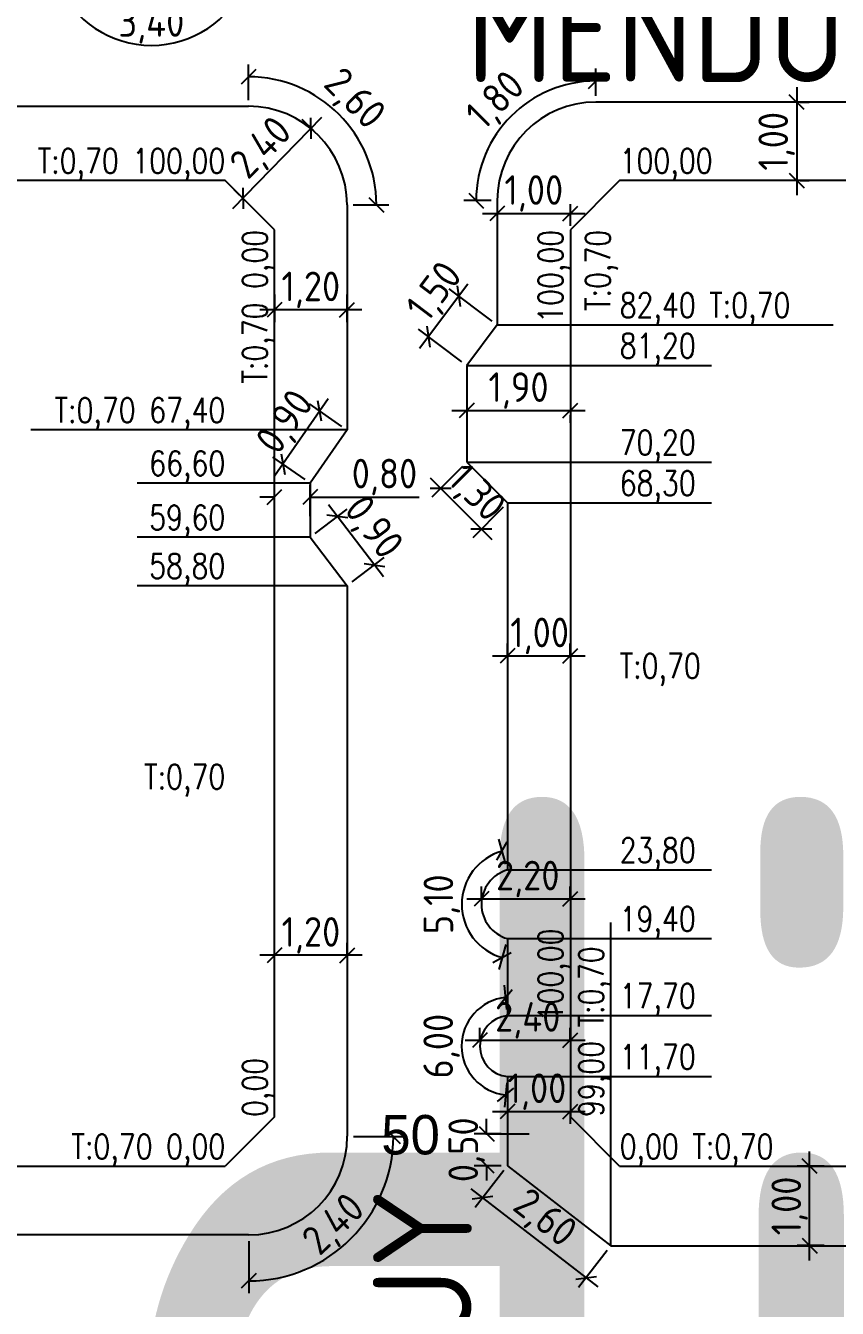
# Model space of a CAD drawing. Extents: x -48 to 13651, y -112 to 3468.
# Drawn here: x 2367 to 2449.3, y 1094.7 to 1224.9 of the extents above; entities that cross this region are included whole.
import ezdxf
from ezdxf.enums import TextEntityAlignment as Align

# ---------------------------------------------------------------- set-up
doc = ezdxf.new("R2010")
doc.units = 0
doc.header["$LTSCALE"] = 6
doc.header["$MEASUREMENT"] = 0
doc.linetypes.add('DOT2', pattern=[3.175, 0, -3.175])
doc.layers.get('0').update_dxf_attribs({"linetype": 'CONTINUOUS'})
doc.layers.get('DEFPOINTS').update_dxf_attribs({"linetype": 'CONTINUOUS'})
for name, color, linetype in [('50', 41, 'CONTINUOUS'), ('A50', 40, 'CONTINUOUS'), ('CAS', 7, 'CONTINUOUS'), ('COTA', 2, 'CONTINUOUS'), ('MANZANAS', 7, 'CONTINUOUS'), ('NUMCASA', 12, 'CONTINUOUS'), ('PROGRESIVA', 60, 'CONTINUOUS'), ('RADIO', 4, 'DOT2')]:
    doc.layers.add(name, color=color, linetype=linetype)
doc.layers.add('ATENCION', color=7, linetype='CONTINUOUS', plot=False)
doc.styles.add('ABADIMTCONDE', font='isocp.shx')
doc.styles.add('GEOSLAB703LTBT', font='isocp.shx', dxfattribs={"width": 0.9, "height": 8})
doc.styles.add('GOTHICE', font='GOTHICE.shx', dxfattribs={"height": 0.6})
doc.styles.add('ROMANS', font='romans.shx', dxfattribs={"width": 0.8, "height": 2.5})
doc.dimstyles.new('COTA02', dxfattribs={"dimtxt": 3, "dimasz": 1.5, "dimexe": 1.25, "dimexo": 0.625, "dimgap": 0.3, "dimtad": 1, "dimtoh": 1, "dimdsep": 46, "dimlunit": 6, "dimtxsty": 'ABADIMTCONDE', "dimblk1": 'OBLIQUE', "dimblk2": 'OBLIQUE', "dimsah": 1, "dimcen": 2.5, "dimdle": 1.5, "dimclrd": 60, "dimclre": 60, "dimclrt": 256, "dimadec": 0, "dimazin": 0, "dimtfac": 1, "dimtix": 1, "dimtofl": 0, "dimtmove": 0, "dimatfit": 0, "dimldrblk": 'OBLIQUE', "dimfxl": 1, "dimtolj": 1, "dimtzin": 0, "dimarcsym": 0})

# ---------------------------------------------------------------- blocks, each defined once
blk = doc.blocks.new('_OBLIQUE')
at = {"color": 0, "linetype": 'ByBlock'}
blk.add_line((-0.5, -0.5), (0.5, 0.5), dxfattribs=at)
blk = doc.blocks.new('*D75')
at = {"layer": 'COTA', "color": 60, "lineweight": -2, "transparency": 16777216}
for p, q in [((2373.87, 1230.72), (2369.07, 1228.69)), ((2385.61, 1230.72), (2390.41, 1228.69))]:
    blk.add_line(p, q, dxfattribs=at)
blk.add_arc((2379.74, 1233.19), 10.33, 202.8659, 337.1341, dxfattribs=at)
at = {"layer": 'DEFPOINTS', "color": 0, "transparency": 16777216}
for p in [(2379.74, 1233.19), (2374.44, 1230.96), (2385.04, 1230.96), (2375.81, 1223.64)]:
    blk.add_point(p, dxfattribs=at)
at = {"layer": 'COTA', "color": 60, "lineweight": -2, "transparency": 16777216, "xscale": 1.5, "yscale": 1.5, "zscale": 1.5}
for p, rotation in [((2370.23, 1229.18), 112.8659083356686), ((2389.26, 1229.18), 67.13409166433141)]:
    blk.add_blockref('_OBLIQUE', p, dxfattribs=dict(at, rotation=rotation))
at = {"layer": 'COTA', "transparency": 16777216, "insert": (2379.74, 1224.89), "char_height": 3, "attachment_point": 5, "style": 'ABADIMTCONDE'}
blk.add_mtext('\\A1;3,40', dxfattribs=at)
blk = doc.blocks.new('*D107')
at = {"layer": 'COTA', "color": 60, "lineweight": -2, "transparency": 16777216}
for p, q in [((2396.98, 1215.53), (2387.97, 1206.27)), ((2396.21, 1214.19), (2395.04, 1215.33)), ((2389.29, 1207.08), (2388.12, 1208.21))]:
    blk.add_line(p, q, dxfattribs=at)
at = {"layer": 'DEFPOINTS', "color": 0, "transparency": 16777216}
for p in [(2396.65, 1213.76), (2389.02, 1207.34), (2389.73, 1206.65)]:
    blk.add_point(p, dxfattribs=at)
at = {"layer": 'COTA', "color": 60, "lineweight": -2, "transparency": 16777216, "xscale": 1.5, "yscale": 1.5, "zscale": 1.5}
for p, rotation in [((2395.94, 1214.45), 45.7836753056698), ((2389.02, 1207.34), 225.7836753056698)]:
    blk.add_blockref('_OBLIQUE', p, dxfattribs=dict(at, rotation=rotation))
at = {"layer": 'COTA', "transparency": 16777216, "insert": (2391.03, 1212.31), "char_height": 3, "attachment_point": 5, "rotation": 45.7837, "style": 'ABADIMTCONDE'}
blk.add_mtext('\\A1;2,40', dxfattribs=at)
blk = doc.blocks.new('*D108')
at = {"layer": 'COTA', "color": 60, "lineweight": -2, "transparency": 16777216}
for p, q in [((2389.58, 1217.31), (2389.58, 1220.91)), ((2400.21, 1206.69), (2403.81, 1206.69))]:
    blk.add_line(p, q, dxfattribs=at)
blk.add_arc((2389.58, 1206.69), 12.98, 0, 90, dxfattribs=at)
at = {"layer": 'DEFPOINTS', "color": 0, "transparency": 16777216}
for p in [(2389.58, 1216.69), (2400.82, 1213.17), (2389.58, 1206.69), (2399.58, 1206.69)]:
    blk.add_point(p, dxfattribs=at)
at = {"layer": 'COTA', "color": 60, "lineweight": -2, "transparency": 16777216, "xscale": 1.5, "yscale": 1.5, "zscale": 1.5}
for p, rotation in [((2389.58, 1219.66), 179.9999999999986), ((2402.56, 1206.69), 270.0000000000018)]:
    blk.add_blockref('_OBLIQUE', p, dxfattribs=dict(at, rotation=rotation))
at = {"layer": 'COTA', "transparency": 16777216, "insert": (2400.19, 1217.29), "char_height": 3, "attachment_point": 5, "rotation": 315, "style": 'ABADIMTCONDE'}
blk.add_mtext('\\A1;2,60', dxfattribs=at)
blk = doc.blocks.new('*D109')
at = {"layer": 'COTA', "color": 60, "lineweight": -2, "transparency": 16777216}
for p, q in [((2392.23, 1197.58), (2392.23, 1194.78)), ((2399.58, 1197.58), (2399.58, 1194.78)), ((2401.08, 1196.03), (2390.73, 1196.03))]:
    blk.add_line(p, q, dxfattribs=at)
at = {"layer": 'DEFPOINTS', "color": 0, "transparency": 16777216}
for p in [(2392.23, 1198.2), (2399.58, 1198.2), (2392.23, 1196.03)]:
    blk.add_point(p, dxfattribs=at)
at = {"layer": 'COTA', "color": 60, "lineweight": -2, "transparency": 16777216, "xscale": 1.5, "yscale": 1.5, "zscale": 1.5, "rotation": 180}
blk.add_blockref('_OBLIQUE', (2392.23, 1196.03), dxfattribs=at)
at = {"layer": 'COTA', "color": 60, "lineweight": -2, "transparency": 16777216, "xscale": 1.5, "yscale": 1.5, "zscale": 1.5}
blk.add_blockref('_OBLIQUE', (2399.58, 1196.03), dxfattribs=at)
at = {"layer": 'COTA', "transparency": 16777216, "insert": (2395.91, 1198.06), "char_height": 3, "attachment_point": 5, "style": 'ABADIMTCONDE'}
blk.add_mtext('\\A1;1,20', dxfattribs=at)
blk = doc.blocks.new('*D110')
at = {"layer": 'COTA', "color": 60, "lineweight": -2, "transparency": 16777216}
for p, q in [((2392.23, 1130.45), (2392.23, 1131.8)), ((2399.61, 1130.45), (2399.61, 1131.8)), ((2401.11, 1130.55), (2390.73, 1130.55))]:
    blk.add_line(p, q, dxfattribs=at)
at = {"layer": 'DEFPOINTS', "color": 0, "transparency": 16777216}
for p in [(2392.23, 1130.55), (2392.23, 1129.83), (2399.61, 1129.83)]:
    blk.add_point(p, dxfattribs=at)
at = {"layer": 'COTA', "color": 60, "lineweight": -2, "transparency": 16777216, "xscale": 1.5, "yscale": 1.5, "zscale": 1.5, "rotation": 180}
blk.add_blockref('_OBLIQUE', (2392.23, 1130.55), dxfattribs=at)
at = {"layer": 'COTA', "color": 60, "lineweight": -2, "transparency": 16777216, "xscale": 1.5, "yscale": 1.5, "zscale": 1.5}
blk.add_blockref('_OBLIQUE', (2399.61, 1130.55), dxfattribs=at)
at = {"layer": 'COTA', "transparency": 16777216, "insert": (2395.92, 1132.57), "char_height": 3, "attachment_point": 5, "style": 'ABADIMTCONDE'}
blk.add_mtext('\\A1;1,20', dxfattribs=at)
blk = doc.blocks.new('*D111')
at = {"layer": 'COTA', "color": 60, "lineweight": -2, "transparency": 16777216}
for p, q in [((2392.23, 1175.1), (2392.23, 1178.29)), ((2395.85, 1175.1), (2395.85, 1178.29)), ((2392.23, 1177.04), (2390.73, 1177.04)), ((2395.85, 1177.04), (2406.9, 1177.04))]:
    blk.add_line(p, q, dxfattribs=at)
at = {"layer": 'DEFPOINTS', "color": 0, "transparency": 16777216}
for p in [(2392.23, 1177.04), (2392.23, 1174.48), (2395.85, 1174.48)]:
    blk.add_point(p, dxfattribs=at)
at = {"layer": 'COTA', "color": 60, "lineweight": -2, "transparency": 16777216, "xscale": 1.5, "yscale": 1.5, "zscale": 1.5}
blk.add_blockref('_OBLIQUE', (2392.23, 1177.04), dxfattribs=at)
at = {"layer": 'COTA', "color": 60, "lineweight": -2, "transparency": 16777216, "xscale": 1.5, "yscale": 1.5, "zscale": 1.5, "rotation": 180}
blk.add_blockref('_OBLIQUE', (2395.85, 1177.04), dxfattribs=at)
at = {"layer": 'COTA', "transparency": 16777216, "insert": (2403.38, 1179.07), "char_height": 3, "attachment_point": 5, "style": 'ABADIMTCONDE'}
blk.add_mtext('\\A1;0,80', dxfattribs=at)
blk = doc.blocks.new('*D112')
at = {"layer": 'COTA', "color": 60, "lineweight": -2, "transparency": 16777216}
for p, q in [((2396.35, 1173.34), (2399.6, 1175.82)), ((2403.27, 1168.95), (2397.69, 1176.26)), ((2400.1, 1168.42), (2403.35, 1170.9))]:
    blk.add_line(p, q, dxfattribs=at)
at = {"layer": 'DEFPOINTS', "color": 0, "transparency": 16777216}
for p in [(2398.6, 1175.06), (2395.85, 1172.96), (2399.61, 1168.04)]:
    blk.add_point(p, dxfattribs=at)
at = {"layer": 'COTA', "color": 60, "lineweight": -2, "transparency": 16777216, "xscale": 1.5, "yscale": 1.5, "zscale": 1.5}
for p, rotation in [((2398.6, 1175.06), 127.347426434342), ((2402.36, 1170.14), 307.347426434342)]:
    blk.add_blockref('_OBLIQUE', p, dxfattribs=dict(at, rotation=rotation))
at = {"layer": 'COTA', "transparency": 16777216, "insert": (2402.09, 1173.83), "char_height": 3, "attachment_point": 5, "rotation": 307.3474, "style": 'ABADIMTCONDE'}
blk.add_mtext('\\A1;0,90', dxfattribs=at)
blk = doc.blocks.new('*D113')
at = {"layer": 'COTA', "color": 60, "lineweight": -2, "transparency": 16777216}
for p, q in [((2397.67, 1187), (2392.22, 1179.14)), ((2399.07, 1184.2), (2395.78, 1186.48)), ((2395.34, 1178.81), (2392.05, 1181.09))]:
    blk.add_line(p, q, dxfattribs=at)
at = {"layer": 'DEFPOINTS', "color": 0, "transparency": 16777216}
for p in [(2399.58, 1183.85), (2393.08, 1180.38), (2395.85, 1178.46)]:
    blk.add_point(p, dxfattribs=at)
at = {"layer": 'COTA', "color": 60, "lineweight": -2, "transparency": 16777216, "xscale": 1.5, "yscale": 1.5, "zscale": 1.5}
for p, rotation in [((2396.81, 1185.77), 55.29983559874724), ((2393.08, 1180.38), 235.2998355987472)]:
    blk.add_blockref('_OBLIQUE', p, dxfattribs=dict(at, rotation=rotation))
at = {"layer": 'COTA', "transparency": 16777216, "insert": (2393.49, 1184.52), "char_height": 3, "attachment_point": 5, "rotation": 55.2998, "style": 'ABADIMTCONDE'}
blk.add_mtext('\\A1;0,90', dxfattribs=at)
blk = doc.blocks.new('*D119')
at = {"layer": 'COTA', "color": 60, "lineweight": -2, "transparency": 16777216}
for p, q in [((2400.23, 1112.18), (2405.52, 1112.18)), ((2389.61, 1101.56), (2389.61, 1096.27))]:
    blk.add_line(p, q, dxfattribs=at)
blk.add_arc((2389.61, 1112.18), 14.67, 270, 0, dxfattribs=at)
at = {"layer": 'DEFPOINTS', "color": 0, "transparency": 16777216}
for p in [(2389.61, 1112.18), (2399.61, 1112.18), (2402.31, 1104.85), (2389.61, 1102.18)]:
    blk.add_point(p, dxfattribs=at)
at = {"layer": 'COTA', "color": 60, "lineweight": -2, "transparency": 16777216, "xscale": 1.5, "yscale": 1.5, "zscale": 1.5}
for p, rotation in [((2404.27, 1112.18), 90.0000000000012), ((2389.61, 1097.52), 180.0000000000045)]:
    blk.add_blockref('_OBLIQUE', p, dxfattribs=dict(at, rotation=rotation))
at = {"layer": 'COTA', "transparency": 16777216, "insert": (2398.39, 1103.09), "char_height": 3, "attachment_point": 5, "rotation": 43.9965, "style": 'ABADIMTCONDE'}
blk.add_mtext('\\A1;2,40', dxfattribs=at)
blk = doc.blocks.new('*D120')
at = {"layer": 'COTA', "color": 60, "lineweight": -2, "transparency": 16777216}
for p, q in [((2424.82, 1217.73), (2424.82, 1220.5)), ((2414.19, 1207.11), (2411.43, 1207.11))]:
    blk.add_line(p, q, dxfattribs=at)
blk.add_arc((2424.82, 1207.11), 12.14, 90, 180, dxfattribs=at)
at = {"layer": 'DEFPOINTS', "color": 0, "transparency": 16777216}
for p in [(2418.75, 1217.62), (2424.82, 1217.11), (2414.82, 1207.11), (2424.82, 1207.11)]:
    blk.add_point(p, dxfattribs=at)
at = {"layer": 'COTA', "color": 60, "lineweight": -2, "transparency": 16777216, "xscale": 1.5, "yscale": 1.5, "zscale": 1.5}
blk.add_blockref('_OBLIQUE', (2424.82, 1219.25), dxfattribs=at)
at = {"layer": 'COTA', "color": 60, "lineweight": -2, "transparency": 16777216, "xscale": 1.5, "yscale": 1.5, "zscale": 1.5, "rotation": 269.9999999999991}
blk.add_blockref('_OBLIQUE', (2412.68, 1207.11), dxfattribs=at)
at = {"layer": 'COTA', "transparency": 16777216, "insert": (2414.81, 1217.12), "char_height": 3, "attachment_point": 5, "rotation": 45, "style": 'ABADIMTCONDE'}
blk.add_mtext('\\A1;1,80', dxfattribs=at)
blk = doc.blocks.new('*D121')
at = {"layer": 'COTA', "color": 60, "lineweight": -2, "transparency": 16777216}
for p, q in [((2445.19, 1218.61), (2445.19, 1207.65)), ((2445.55, 1217.11), (2446.44, 1217.11)), ((2445.55, 1209.15), (2446.44, 1209.15))]:
    blk.add_line(p, q, dxfattribs=at)
at = {"layer": 'DEFPOINTS', "color": 0, "transparency": 16777216}
for p in [(2444.93, 1217.11), (2444.93, 1209.15), (2445.19, 1209.15)]:
    blk.add_point(p, dxfattribs=at)
at = {"layer": 'COTA', "color": 60, "lineweight": -2, "transparency": 16777216, "xscale": 1.5, "yscale": 1.5, "zscale": 1.5}
for p, rotation in [((2445.19, 1217.11), 90), ((2445.19, 1209.15), 270)]:
    blk.add_blockref('_OBLIQUE', p, dxfattribs=dict(at, rotation=rotation))
at = {"layer": 'COTA', "transparency": 16777216, "insert": (2443.16, 1213.13), "char_height": 3, "attachment_point": 5, "rotation": 90, "style": 'ABADIMTCONDE'}
blk.add_mtext('\\A1;1,00', dxfattribs=at)
blk = doc.blocks.new('*D164')
at = {"layer": 'COTA', "color": 60, "lineweight": -2, "transparency": 16777216}
for p, q in [((2414.82, 1206.76), (2414.82, 1204.56)), ((2422.23, 1206.76), (2422.23, 1204.56)), ((2413.32, 1205.81), (2423.73, 1205.81))]:
    blk.add_line(p, q, dxfattribs=at)
at = {"layer": 'DEFPOINTS', "color": 0, "transparency": 16777216}
for p in [(2414.82, 1207.39), (2422.23, 1207.39), (2422.23, 1205.81)]:
    blk.add_point(p, dxfattribs=at)
at = {"layer": 'COTA', "color": 60, "lineweight": -2, "transparency": 16777216, "xscale": 1.5, "yscale": 1.5, "zscale": 1.5, "rotation": 180}
blk.add_blockref('_OBLIQUE', (2414.82, 1205.81), dxfattribs=at)
at = {"layer": 'COTA', "color": 60, "lineweight": -2, "transparency": 16777216, "xscale": 1.5, "yscale": 1.5, "zscale": 1.5}
blk.add_blockref('_OBLIQUE', (2422.23, 1205.81), dxfattribs=at)
at = {"layer": 'COTA', "transparency": 16777216, "insert": (2418.53, 1207.84), "char_height": 3, "attachment_point": 5, "style": 'ABADIMTCONDE'}
blk.add_mtext('\\A1;1,00', dxfattribs=at)
blk = doc.blocks.new('*D165')
at = {"layer": 'COTA', "color": 60, "lineweight": -2, "transparency": 16777216}
for p, q in [((2410.22, 1185.82), (2423.73, 1185.82)), ((2411.72, 1185.36), (2411.72, 1184.57)), ((2422.23, 1185.36), (2422.23, 1184.57))]:
    blk.add_line(p, q, dxfattribs=at)
at = {"layer": 'DEFPOINTS', "color": 0, "transparency": 16777216}
for p in [(2411.72, 1185.98), (2422.23, 1185.98), (2422.23, 1185.82)]:
    blk.add_point(p, dxfattribs=at)
at = {"layer": 'COTA', "color": 60, "lineweight": -2, "transparency": 16777216, "xscale": 1.5, "yscale": 1.5, "zscale": 1.5, "rotation": 180}
blk.add_blockref('_OBLIQUE', (2411.72, 1185.82), dxfattribs=at)
at = {"layer": 'COTA', "color": 60, "lineweight": -2, "transparency": 16777216, "xscale": 1.5, "yscale": 1.5, "zscale": 1.5}
blk.add_blockref('_OBLIQUE', (2422.23, 1185.82), dxfattribs=at)
at = {"layer": 'COTA', "transparency": 16777216, "insert": (2416.98, 1187.84), "char_height": 3, "attachment_point": 5, "style": 'ABADIMTCONDE'}
blk.add_mtext('\\A1;1,90', dxfattribs=at)
blk = doc.blocks.new('*D166')
at = {"layer": 'COTA', "color": 60, "lineweight": -2, "transparency": 16777216}
for p, q in [((2415.85, 1160.92), (2415.85, 1162.18)), ((2422.23, 1160.92), (2422.23, 1162.18)), ((2414.35, 1160.93), (2423.73, 1160.93))]:
    blk.add_line(p, q, dxfattribs=at)
at = {"layer": 'DEFPOINTS', "color": 0, "transparency": 16777216}
for p in [(2422.23, 1160.93), (2415.85, 1160.3), (2422.23, 1160.3)]:
    blk.add_point(p, dxfattribs=at)
at = {"layer": 'COTA', "color": 60, "lineweight": -2, "transparency": 16777216, "xscale": 1.5, "yscale": 1.5, "zscale": 1.5, "rotation": 180}
blk.add_blockref('_OBLIQUE', (2415.85, 1160.93), dxfattribs=at)
at = {"layer": 'COTA', "color": 60, "lineweight": -2, "transparency": 16777216, "xscale": 1.5, "yscale": 1.5, "zscale": 1.5}
blk.add_blockref('_OBLIQUE', (2422.23, 1160.93), dxfattribs=at)
at = {"layer": 'COTA', "transparency": 16777216, "insert": (2419.12, 1162.95), "char_height": 3, "attachment_point": 5, "style": 'ABADIMTCONDE'}
blk.add_mtext('\\A1;1,00', dxfattribs=at)
blk = doc.blocks.new('*D167')
at = {"layer": 'COTA', "color": 60, "lineweight": -2, "transparency": 16777216}
for p, q in [((2413.22, 1136.35), (2413.22, 1137.52)), ((2422.23, 1136.35), (2422.23, 1137.52)), ((2411.72, 1136.27), (2423.73, 1136.27))]:
    blk.add_line(p, q, dxfattribs=at)
at = {"layer": 'DEFPOINTS', "color": 0, "transparency": 16777216}
for p in [(2422.23, 1136.27), (2413.22, 1135.72), (2422.23, 1135.72)]:
    blk.add_point(p, dxfattribs=at)
at = {"layer": 'COTA', "color": 60, "lineweight": -2, "transparency": 16777216, "xscale": 1.5, "yscale": 1.5, "zscale": 1.5, "rotation": 180}
blk.add_blockref('_OBLIQUE', (2413.22, 1136.27), dxfattribs=at)
at = {"layer": 'COTA', "color": 60, "lineweight": -2, "transparency": 16777216, "xscale": 1.5, "yscale": 1.5, "zscale": 1.5}
blk.add_blockref('_OBLIQUE', (2422.23, 1136.27), dxfattribs=at)
at = {"layer": 'COTA', "transparency": 16777216, "insert": (2417.91, 1138.29), "char_height": 3, "attachment_point": 5, "style": 'ABADIMTCONDE'}
blk.add_mtext('\\A1;2,20', dxfattribs=at)
blk = doc.blocks.new('*D168')
at = {"layer": 'COTA', "color": 60, "lineweight": -2, "transparency": 16777216}
for p, q in [((2413.05, 1121.96), (2413.05, 1123.18)), ((2422.23, 1121.96), (2422.23, 1123.18)), ((2411.55, 1121.93), (2423.73, 1121.93))]:
    blk.add_line(p, q, dxfattribs=at)
at = {"layer": 'DEFPOINTS', "color": 0, "transparency": 16777216}
for p in [(2422.23, 1121.93), (2413.05, 1121.33), (2422.23, 1121.33)]:
    blk.add_point(p, dxfattribs=at)
at = {"layer": 'COTA', "color": 60, "lineweight": -2, "transparency": 16777216, "xscale": 1.5, "yscale": 1.5, "zscale": 1.5, "rotation": 180}
blk.add_blockref('_OBLIQUE', (2413.05, 1121.93), dxfattribs=at)
at = {"layer": 'COTA', "color": 60, "lineweight": -2, "transparency": 16777216, "xscale": 1.5, "yscale": 1.5, "zscale": 1.5}
blk.add_blockref('_OBLIQUE', (2422.23, 1121.93), dxfattribs=at)
at = {"layer": 'COTA', "transparency": 16777216, "insert": (2417.91, 1123.95), "char_height": 3, "attachment_point": 5, "style": 'ABADIMTCONDE'}
blk.add_mtext('\\A1;2,40', dxfattribs=at)
blk = doc.blocks.new('*D169')
at = {"layer": 'COTA', "color": 60, "lineweight": -2, "transparency": 16777216}
for p, q in [((2414.35, 1114.69), (2423.73, 1114.69)), ((2415.85, 1114.71), (2415.85, 1113.44)), ((2422.23, 1114.71), (2422.23, 1113.44))]:
    blk.add_line(p, q, dxfattribs=at)
at = {"layer": 'DEFPOINTS', "color": 0, "transparency": 16777216}
for p in [(2415.85, 1115.34), (2422.23, 1115.34), (2422.23, 1114.69)]:
    blk.add_point(p, dxfattribs=at)
at = {"layer": 'COTA', "color": 60, "lineweight": -2, "transparency": 16777216, "xscale": 1.5, "yscale": 1.5, "zscale": 1.5, "rotation": 180}
blk.add_blockref('_OBLIQUE', (2415.85, 1114.69), dxfattribs=at)
at = {"layer": 'COTA', "color": 60, "lineweight": -2, "transparency": 16777216, "xscale": 1.5, "yscale": 1.5, "zscale": 1.5}
blk.add_blockref('_OBLIQUE', (2422.23, 1114.69), dxfattribs=at)
at = {"layer": 'COTA', "transparency": 16777216, "insert": (2418.85, 1116.71), "char_height": 3, "attachment_point": 5, "style": 'ABADIMTCONDE'}
blk.add_mtext('\\A1;1,00', dxfattribs=at)
blk = doc.blocks.new('*D170')
at = {"layer": 'COTA', "color": 60, "lineweight": -2, "transparency": 16777216}
for p, q in [((2415.68, 1139.81), (2414.97, 1142.32)), ((2415.68, 1131.64), (2414.97, 1129.12))]:
    blk.add_line(p, q, dxfattribs=at)
blk.add_arc((2416.83, 1135.72), 5.61, 105.7499, 254.2501, dxfattribs=at)
at = {"layer": 'DEFPOINTS', "color": 0, "transparency": 16777216}
for p in [(2415.85, 1139.2), (2411.74, 1138.07), (2416.83, 1135.72), (2415.85, 1132.24)]:
    blk.add_point(p, dxfattribs=at)
at = {"layer": 'COTA', "color": 60, "lineweight": -2, "transparency": 16777216, "xscale": 1.5, "yscale": 1.5, "zscale": 1.5}
for p, rotation in [((2415.31, 1141.12), 15.7498713752347), ((2415.31, 1130.33), 344.2501286247653)]:
    blk.add_blockref('_OBLIQUE', p, dxfattribs=dict(at, rotation=rotation))
at = {"layer": 'COTA', "transparency": 16777216, "insert": (2409.2, 1135.72), "char_height": 3, "attachment_point": 5, "rotation": 90, "style": 'ABADIMTCONDE'}
blk.add_mtext('\\A1;5,10', dxfattribs=at)
blk = doc.blocks.new('*D171')
at = {"layer": 'COTA', "color": 60, "lineweight": -2, "transparency": 16777216}
for p, q in [((2415.79, 1125.05), (2415.54, 1127.52)), ((2415.79, 1117.62), (2415.54, 1115.15))]:
    blk.add_line(p, q, dxfattribs=at)
blk.add_arc((2416.16, 1121.33), 4.96, 95.7017, 264.2983, dxfattribs=at)
at = {"layer": 'DEFPOINTS', "color": 0, "transparency": 16777216}
for p in [(2415.85, 1124.43), (2411.79, 1123.67), (2416.16, 1121.33), (2415.85, 1118.24)]:
    blk.add_point(p, dxfattribs=at)
at = {"layer": 'COTA', "color": 60, "lineweight": -2, "transparency": 16777216, "xscale": 1.5, "yscale": 1.5, "zscale": 1.5}
for p, rotation in [((2415.67, 1126.27), 5.701669338618782), ((2415.67, 1116.4), 354.2983306613812)]:
    blk.add_blockref('_OBLIQUE', p, dxfattribs=dict(at, rotation=rotation))
at = {"layer": 'COTA', "transparency": 16777216, "insert": (2409.18, 1121.33), "char_height": 3, "attachment_point": 5, "rotation": 90, "style": 'ABADIMTCONDE'}
blk.add_mtext('\\A1;6,00', dxfattribs=at)
blk = doc.blocks.new('*D172')
at = {"layer": 'COTA', "color": 60, "lineweight": -2, "transparency": 16777216}
for p, q in [((2411.85, 1198.62), (2406.94, 1192.12)), ((2414.32, 1194.87), (2409.94, 1198.17)), ((2411.22, 1190.76), (2406.84, 1194.07))]:
    blk.add_line(p, q, dxfattribs=at)
at = {"layer": 'DEFPOINTS', "color": 0, "transparency": 16777216}
for p in [(2407.84, 1193.31), (2414.82, 1194.49), (2411.72, 1190.39)]:
    blk.add_point(p, dxfattribs=at)
at = {"layer": 'COTA', "color": 60, "lineweight": -2, "transparency": 16777216, "xscale": 1.5, "yscale": 1.5, "zscale": 1.5}
for p, rotation in [((2410.94, 1197.42), 52.95949298927599), ((2407.84, 1193.31), 232.959492989276)]:
    blk.add_blockref('_OBLIQUE', p, dxfattribs=dict(at, rotation=rotation))
at = {"layer": 'COTA', "transparency": 16777216, "insert": (2408.65, 1197.75), "char_height": 3, "attachment_point": 5, "rotation": 52.9595, "style": 'ABADIMTCONDE'}
blk.add_mtext('\\A1;1,50', dxfattribs=at)
blk = doc.blocks.new('*D173')
at = {"layer": 'COTA', "color": 60, "lineweight": -2, "transparency": 16777216}
for p, q in [((2411.28, 1180.13), (2408.19, 1177.04)), ((2408.02, 1178.98), (2414.27, 1172.74)), ((2415.41, 1176), (2412.33, 1172.91))]:
    blk.add_line(p, q, dxfattribs=at)
at = {"layer": 'DEFPOINTS', "color": 0, "transparency": 16777216}
for p in [(2411.72, 1180.57), (2415.85, 1176.44), (2413.21, 1173.8)]:
    blk.add_point(p, dxfattribs=at)
at = {"layer": 'COTA', "color": 60, "lineweight": -2, "transparency": 16777216, "xscale": 1.5, "yscale": 1.5, "zscale": 1.5}
for p, rotation in [((2409.08, 1177.92), 135.0450252061955), ((2413.21, 1173.8), 315.0450252061955)]:
    blk.add_blockref('_OBLIQUE', p, dxfattribs=dict(at, rotation=rotation))
at = {"layer": 'COTA', "transparency": 16777216, "insert": (2412.57, 1177.29), "char_height": 3, "attachment_point": 5, "rotation": 315.045, "style": 'ABADIMTCONDE'}
blk.add_mtext('\\A1;1,30', dxfattribs=at)
blk = doc.blocks.new('*D1177')
at = {"layer": 'DEFPOINTS', "color": 0, "transparency": 16777216}
for p in [(2415.85, 1109.2), (2426.35, 1101.09), (2423.83, 1097.83)]:
    blk.add_point(p, dxfattribs=at)
at = {"layer": 'PROGRESIVA', "color": 60, "lineweight": -2, "transparency": 16777216}
for p, q in [((2415.47, 1108.71), (2412.57, 1104.95)), ((2412.15, 1106.86), (2425.02, 1096.91)), ((2425.97, 1100.59), (2423.06, 1096.84))]:
    blk.add_line(p, q, dxfattribs=at)
at = {"layer": 'PROGRESIVA', "color": 60, "lineweight": -2, "transparency": 16777216, "xscale": 1.5, "yscale": 1.5, "zscale": 1.5}
for p, rotation in [((2413.33, 1105.94), 142.2880380852141), ((2423.83, 1097.83), 322.2880380852141)]:
    blk.add_blockref('_OBLIQUE', p, dxfattribs=dict(at, rotation=rotation))
at = {"layer": 'PROGRESIVA', "transparency": 16777216, "insert": (2419.52, 1103.72), "char_height": 3, "attachment_point": 5, "rotation": 322.288, "style": 'ABADIMTCONDE'}
blk.add_mtext('\\A1;2,60', dxfattribs=at)
blk = doc.blocks.new('*D1178')
at = {"layer": 'DEFPOINTS', "color": 0, "transparency": 16777216}
for p in [(2446.5, 1109.15), (2448.61, 1109.15), (2448.61, 1101.09)]:
    blk.add_point(p, dxfattribs=at)
at = {"layer": 'PROGRESIVA', "color": 60, "lineweight": -2, "transparency": 16777216}
for p, q in [((2446.5, 1099.59), (2446.5, 1110.65)), ((2447.98, 1109.15), (2445.25, 1109.15)), ((2447.98, 1101.09), (2445.25, 1101.09))]:
    blk.add_line(p, q, dxfattribs=at)
at = {"layer": 'PROGRESIVA', "color": 60, "lineweight": -2, "transparency": 16777216, "xscale": 1.5, "yscale": 1.5, "zscale": 1.5}
for p, rotation in [((2446.5, 1109.15), 90), ((2446.5, 1101.09), 270)]:
    blk.add_blockref('_OBLIQUE', p, dxfattribs=dict(at, rotation=rotation))
at = {"layer": 'PROGRESIVA', "transparency": 16777216, "insert": (2444.48, 1105.12), "char_height": 3, "attachment_point": 5, "rotation": 90, "style": 'ABADIMTCONDE'}
blk.add_mtext('\\A1;1,00', dxfattribs=at)
blk = doc.blocks.new('*D1179')
at = {"layer": 'DEFPOINTS', "color": 0, "transparency": 16777216}
for p in [(2415.85, 1112.44), (2413.74, 1109.2), (2415.85, 1109.2)]:
    blk.add_point(p, dxfattribs=at)
at = {"layer": 'PROGRESIVA', "color": 60, "lineweight": -2, "transparency": 16777216}
for p, q in [((2413.74, 1112.44), (2413.74, 1113.94)), ((2415.23, 1112.44), (2412.49, 1112.44)), ((2415.23, 1109.2), (2412.49, 1109.2)), ((2413.74, 1109.2), (2413.74, 1107.7))]:
    blk.add_line(p, q, dxfattribs=at)
at = {"layer": 'PROGRESIVA', "color": 60, "lineweight": -2, "transparency": 16777216, "xscale": 1.5, "yscale": 1.5, "zscale": 1.5}
for p, rotation in [((2413.74, 1112.44), 270), ((2413.74, 1109.2), 90)]:
    blk.add_blockref('_OBLIQUE', p, dxfattribs=dict(at, rotation=rotation))
at = {"layer": 'PROGRESIVA', "transparency": 16777216, "insert": (2411.72, 1110.82), "char_height": 3, "attachment_point": 5, "rotation": 90, "style": 'ABADIMTCONDE'}
blk.add_mtext('\\A1;0,50', dxfattribs=at)

msp = doc.modelspace()

# ---------------------------------------------------------------- linework, layer by layer
at = {"layer": '50', "ltscale": 0.1}
for p, q in [((2526.585, 1217.11), (2424.82, 1217.11)), ((2269.355, 1216.686), (2389.583, 1216.686)), ((2399.583, 1206.686), (2399.583, 1183.848)), ((2414.82, 1207.11), (2414.82, 1194.494)), ((2414.82, 1194.494), (2411.721, 1190.387)), ((2411.721, 1190.387), (2411.721, 1180.569)), ((2399.583, 1183.848), (2395.849, 1178.456)), ((2411.721, 1180.569), (2415.853, 1176.443)), ((2395.849, 1178.456), (2395.849, 1172.962)), ((2415.853, 1176.443), (2415.853, 1139.205)), ((2395.849, 1172.962), (2399.606, 1168.039)), ((2399.606, 1168.039), (2399.606, 1112.183)), ((2415.853, 1132.242), (2415.853, 1124.429)), ((2415.853, 1112.437), (2415.853, 1109.202)), ((2415.853, 1109.202), (2426.348, 1101.087)), ((2389.606, 1102.183), (2348.228, 1102.183))]:
    msp.add_line(p, q, dxfattribs=at)
for centre, radius, start, end in [((2424.82, 1207.11), 10, 90, 180), ((2389.583, 1206.686), 10, 0, 90), ((2416.835, 1135.723), 3.617, 105.74987, 254.25013), ((2416.162, 1121.334), 3.11, 95.70167, 264.29833), ((2389.606, 1112.183), 10, 270, 0)]:
    msp.add_arc(centre, radius, start, end, dxfattribs=at)
at = {"layer": 'A50', "ltscale": 0.1}
for p, q in [((2415.853, 1118.239), (2415.853, 1112.437)), ((2426.348, 1101.087), (2468.213, 1101.087))]:
    msp.add_line(p, q, dxfattribs=at)
at = {"layer": 'CAS', "ltscale": 0.1}
msp.add_line((2413.658, 1112.437), (2418.049, 1112.437), dxfattribs=at)
at = {"layer": 'MANZANAS'}
for p, q in [((2387.234, 1209.145), (2269.068, 1209.145)), ((2392.234, 1204.145), (2387.234, 1209.145)), ((2427.234, 1209.145), (2422.234, 1204.145)), ((2517.234, 1209.145), (2427.234, 1209.145)), ((2392.234, 1114.145), (2392.234, 1204.145)), ((2422.234, 1204.145), (2422.234, 1114.145)), ((2392.234, 1114.145), (2387.234, 1109.145)), ((2427.234, 1109.145), (2422.234, 1114.145)), ((2244.876, 1109.145), (2387.234, 1109.145)), ((2427.234, 1109.145), (2517.234, 1109.145))]:
    msp.add_line(p, q, dxfattribs=at)
at = {"layer": 'PROGRESIVA'}
for p, q in [((2414.82, 1194.494), (2448.89, 1194.494)), ((2411.721, 1190.387), (2436.552, 1190.387)), ((2399.583, 1183.848), (2367.52, 1183.848)), ((2411.721, 1180.569), (2436.552, 1180.569)), ((2395.849, 1178.456), (2378.302, 1178.456)), ((2415.853, 1176.443), (2436.552, 1176.443)), ((2395.849, 1172.962), (2378.302, 1172.962)), ((2399.606, 1168.039), (2378.302, 1168.039)), ((2415.853, 1139.205), (2436.552, 1139.205)), ((2426.348, 1101.087), (2426.348, 1133.884)), ((2415.853, 1132.242), (2436.552, 1132.242)), ((2415.853, 1124.429), (2436.552, 1124.429)), ((2415.853, 1118.239), (2436.552, 1118.239))]:
    msp.add_line(p, q, dxfattribs=at)

# ---------------------------------------------------------------- texts
at = {"layer": 'ATENCION', "style": 'GEOSLAB703LTBT'}
msp.add_text('MENDOZA', height=10, dxfattribs=at).set_placement((2411.717, 1224.145), align=Align.MIDDLE_LEFT)
msp.add_text('JUJUY', height=10, rotation=90, dxfattribs=at).set_placement((2407.234, 1072.415), align=Align.MIDDLE_LEFT)
at = {"layer": 'NUMCASA', "color": 12, "linetype": 'Continuous', "style": 'GOTHICE'}
msp.add_text('50', height=4, dxfattribs=at).set_placement((2406.029, 1109.145), align=Align.BOTTOM_CENTER)
at = {"layer": 'PROGRESIVA', "style": 'ROMANS', "width": 0.8}
for s, p in [('T:0,70 100,00', (2387.234, 1209.145)), ('T:0,70 67,40', (2387.234, 1183.848)), ('66,60', (2387.234, 1178.456)), ('59,60', (2387.234, 1172.962)), ('58,80', (2387.234, 1168.039)), ('T:0,70', (2387.234, 1146.659)), ('T:0,70 0,00', (2387.234, 1109.145))]:
    msp.add_text(s, height=2.5, dxfattribs=at).set_placement(p, align=Align.BOTTOM_RIGHT)
for s, p in [('100,00', (2427.234, 1209.145)), ('82,40 T:0,70', (2427.234, 1194.494)), ('81,20', (2427.234, 1190.387)), ('70,20', (2427.234, 1180.569)), ('68,30', (2427.234, 1176.443)), ('T:0,70', (2427.234, 1157.899)), ('23,80', (2427.234, 1139.205)), ('19,40', (2427.234, 1132.242)), ('17,70', (2427.234, 1124.429)), ('11,70', (2427.234, 1118.239)), ('0,00 T:0,70', (2427.234, 1109.145))]:
    msp.add_text(s, height=2.5, dxfattribs=at).set_placement(p, align=Align.BOTTOM_LEFT)
for s, p in [('T:0,70 0,00', (2392.234, 1204.145)), ('100,00', (2422.234, 1204.145)), ('T:0,70', (2427.03, 1204.145))]:
    msp.add_text(s, height=2.5, rotation=90, dxfattribs=at).set_placement(p, align=Align.BOTTOM_RIGHT)
for s, p in [('100,00', (2422.234, 1123.835)), ('99,00 T:0,70', (2426.348, 1114.145)), ('0,00', (2392.234, 1114.145))]:
    msp.add_text(s, height=2.5, rotation=90, dxfattribs=at).set_placement(p, align=Align.BOTTOM_LEFT)
at = {"layer": 'RADIO', "color": 4, "ltscale": 0.5, "style": 'GEOSLAB703LTBT', "width": 0.763325}
msp.add_text('Radio Nº 1', height=120, dxfattribs=at).set_placement((2245.797, 1026.221), (2781.65, 1026.221), align=Align.FIT)

# ---------------------------------------------------------------- dimensions: what is measured, and where the dimension line sits
at = {"layer": 'COTA'}
for base, center, p1, p2, text, picture, middle in [((2375.809, 1223.642), (2379.741, 1233.192), (2374.445, 1230.958), (2385.037, 1230.958), '3,40', '*D75', (2379.741, 1224.89)), ((2400.82, 1213.174), (2389.583, 1206.686), (2399.583, 1206.686), (2389.583, 1216.686), '2,60', '*D108', (2400.19, 1217.294)), ((2418.752, 1217.621), (2424.82, 1207.11), (2424.82, 1217.11), (2414.82, 1207.11), '1,80', '*D120', (2414.806, 1217.124)), ((2411.742, 1138.071), (2416.835, 1135.723), (2415.853, 1139.205), (2415.853, 1132.242), '5,10', '*D170', (2409.202, 1135.723)), ((2411.785, 1123.671), (2416.162, 1121.334), (2415.853, 1124.429), (2415.853, 1118.239), '6,00', '*D171', (2409.175, 1121.334))]:
    dim = msp.add_angular_dim_3p(base=base, center=center, p1=p1, p2=p2, text=text, dimstyle='COTA02', override={"dimadec": 4}, dxfattribs=at)
    dim.commit()
    dim.dimension.update_dxf_attribs({"geometry": picture, "text_midpoint": middle})
dim = msp.add_linear_dim(base=(2445.187, 1209.145), p1=(2444.928, 1217.11), p2=(2444.928, 1209.145), angle=90, text='1,00', dimstyle='COTA02', dxfattribs=at)
dim.commit()
dim.dimension.update_dxf_attribs({"geometry": '*D121', "text_midpoint": (2443.162, 1213.128)})
dim = msp.add_aligned_dim(p1=(2396.654, 1213.758), p2=(2389.734, 1206.645), distance=-0.998, text='2,40', dimstyle='COTA02', dxfattribs=at)
dim.commit()
dim.dimension.update_dxf_attribs({"geometry": '*D107', "text_midpoint": (2391.027, 1212.31)})
for base, p1, p2, text, picture, middle in [((2422.234, 1205.812), (2414.82, 1207.389), (2422.234, 1207.389), '1,00', '*D164', (2418.527, 1207.837)), ((2392.234, 1196.034), (2399.583, 1198.2), (2392.234, 1198.2), '1,20', '*D109', (2395.908, 1198.059)), ((2422.234, 1185.819), (2411.721, 1185.984), (2422.234, 1185.984), '1,90', '*D165', (2416.977, 1187.844)), ((2392.234, 1130.548), (2399.606, 1129.825), (2392.234, 1129.825), '1,20', '*D110', (2395.92, 1132.573))]:
    dim = msp.add_linear_dim(base=base, p1=p1, p2=p2, text=text, dimstyle='COTA02', dxfattribs=at)
    dim.commit()
    dim.dimension.update_dxf_attribs({"geometry": picture, "text_midpoint": middle})
for base, p1, p2, angle, text, picture, middle in [((2407.842, 1193.314), (2414.82, 1194.494), (2411.721, 1190.387), 232.95949, '1,50', '*D172', (2410.266, 1196.526)), ((2393.077, 1180.375), (2399.583, 1183.848), (2395.849, 1178.456), 235.29984, '0,90', '*D113', (2395.152, 1183.372)), ((2413.211, 1173.796), (2411.721, 1180.569), (2415.853, 1176.443), 315.04503, '1,30', '*D173', (2411.144, 1175.859)), ((2398.602, 1175.063), (2399.606, 1168.039), (2395.849, 1172.962), 127.34743, '0,90', '*D112', (2400.481, 1172.602))]:
    dim = msp.add_linear_dim(base=base, p1=p1, p2=p2, angle=angle, text=text, dimstyle='COTA02', dxfattribs=at)
    dim.commit()
    dim.dimension.update_dxf_attribs({"geometry": picture, "text_midpoint": middle, "dimtype": 161})
for base, p1, p2, text, picture, middle in [((2392.234, 1177.042), (2395.849, 1174.478), (2392.234, 1174.478), '0,80', '*D111', (2403.376, 1177.042)), ((2422.234, 1160.928), (2415.853, 1160.298), (2422.234, 1160.298), '1,00', '*D166', (2419.117, 1160.928)), ((2422.234, 1136.266), (2413.218, 1135.723), (2422.234, 1135.723), '2,20', '*D167', (2417.91, 1136.266)), ((2422.234, 1121.925), (2413.052, 1121.334), (2422.234, 1121.334), '2,40', '*D168', (2417.91, 1121.925)), ((2422.234, 1114.688), (2415.853, 1115.338), (2422.234, 1115.338), '1,00', '*D169', (2418.849, 1114.688))]:
    dim = msp.add_linear_dim(base=base, p1=p1, p2=p2, text=text, dimstyle='COTA02', dxfattribs=at)
    dim.commit()
    dim.dimension.update_dxf_attribs({"geometry": picture, "text_midpoint": middle, "dimtype": 160})
dim = msp.add_angular_dim_3p(base=(2402.309, 1104.849), center=(2389.606, 1112.183), p1=(2389.606, 1102.183), p2=(2399.606, 1112.183), text='2,40', dimstyle='COTA02', override={"dimadec": 4}, dxfattribs=at)
dim.commit()
dim.dimension.update_dxf_attribs({"geometry": '*D119', "text_midpoint": (2399.794, 1101.632), "dimtype": 165})
at = {"layer": 'PROGRESIVA'}
for base, p1, p2, text, picture, middle in [((2413.741, 1109.202), (2415.853, 1112.437), (2415.853, 1109.202), '0,50', '*D1179', (2411.716, 1110.819)), ((2446.5, 1109.145), (2448.608, 1101.087), (2448.608, 1109.145), '1,00', '*D1178', (2444.475, 1105.116))]:
    dim = msp.add_linear_dim(base=base, p1=p1, p2=p2, angle=90, text=text, dimstyle='COTA02', dxfattribs=at)
    dim.commit()
    dim.dimension.update_dxf_attribs({"geometry": picture, "text_midpoint": middle})
dim = msp.add_linear_dim(base=(2423.829, 1097.829), p1=(2415.853, 1109.202), p2=(2426.348, 1101.087), angle=322.28804, text='2,60', dimstyle='COTA02', dxfattribs=at)
dim.commit()
dim.dimension.update_dxf_attribs({"geometry": '*D1177', "text_midpoint": (2418.282, 1102.118), "dimtype": 161})

doc.saveas('drawing.dxf')
